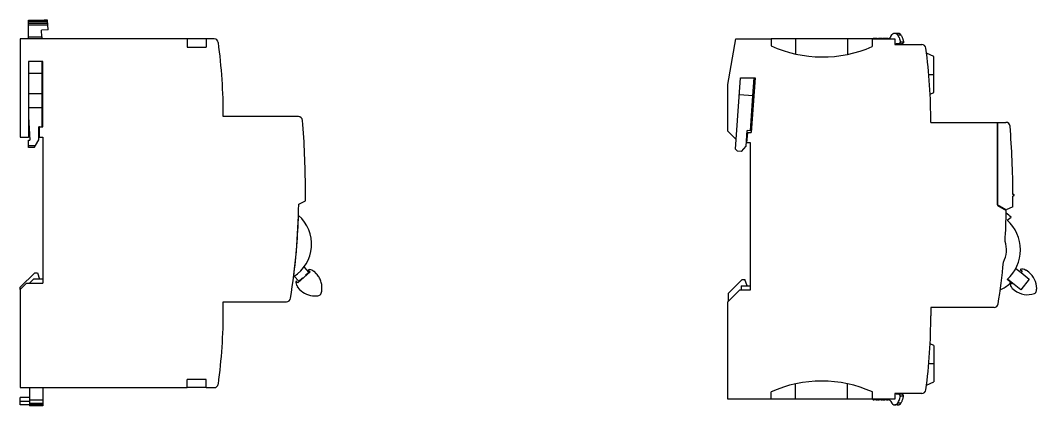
# Model space of a CAD drawing. Header units: millimetres. Extents: x 2268 to 4339, y 1619 to 2163.
# Drawn here: x 3348.1 to 3584.5, y 2013.2 to 2103 of the extents above; entities that cross this region are included whole.
import ezdxf

# ---------------------------------------------------------------- set-up
doc = ezdxf.new("R2010")
doc.units = ezdxf.units.MM

msp = doc.modelspace()

# ---------------------------------------------------------------- linework, layer by layer
for p, q in [((3350.05, 2102.82), (3350.05, 2102.97)), ((3350.05, 2102.97), (3353.68, 2102.97)), ((3350.05, 2102.74), (3350.05, 2102.82)), ((3350.05, 2102.82), (3354.46, 2102.82)), ((3350.05, 2102.74), (3354.47, 2102.74)), ((3350.05, 2102.38), (3350.05, 2102.74)), ((3350.05, 2102.38), (3354.49, 2102.38)), ((3350.05, 2102.3), (3350.05, 2102.38)), ((3350.05, 2101.89), (3350.05, 2102.3)), ((3350.05, 2102.3), (3354.5, 2102.3)), ((3350.05, 2099.12), (3350.05, 2101.89)), ((3350.05, 2101.89), (3354.53, 2101.89)), ((3354.45, 2102.97), (3353.68, 2102.97)), ((3354.46, 2102.94), (3354.45, 2102.97)), ((3354.46, 2102.91), (3354.46, 2102.94)), ((3354.46, 2102.88), (3354.46, 2102.91)), ((3354.46, 2102.86), (3354.46, 2102.88)), ((3354.46, 2102.84), (3354.46, 2102.86)), ((3354.46, 2102.82), (3354.46, 2102.84)), ((3354.47, 2102.74), (3354.46, 2102.82)), ((3354.47, 2102.67), (3354.47, 2102.74)), ((3354.48, 2102.6), (3354.47, 2102.67)), ((3354.48, 2102.54), (3354.48, 2102.6)), ((3354.49, 2102.49), (3354.48, 2102.54)), ((3354.49, 2102.45), (3354.49, 2102.49)), ((3354.49, 2102.42), (3354.49, 2102.45)), ((3354.49, 2102.4), (3354.49, 2102.42)), ((3354.49, 2102.38), (3354.49, 2102.4)), ((3354.5, 2102.3), (3354.49, 2102.38)), ((3354.5, 2102.29), (3354.5, 2102.3)), ((3354.5, 2102.28), (3354.5, 2102.29)), ((3354.5, 2102.27), (3354.5, 2102.28)), ((3354.5, 2102.26), (3354.5, 2102.27)), ((3354.5, 2102.25), (3354.5, 2102.26)), ((3354.5, 2102.24), (3354.5, 2102.25)), ((3354.51, 2102.22), (3354.5, 2102.24)), ((3354.51, 2102.21), (3354.51, 2102.22)), ((3354.51, 2102.19), (3354.51, 2102.21)), ((3354.51, 2102.18), (3354.51, 2102.19)), ((3354.51, 2102.16), (3354.51, 2102.18)), ((3354.51, 2102.14), (3354.51, 2102.16)), ((3354.51, 2102.12), (3354.51, 2102.14)), ((3354.51, 2102.1), (3354.51, 2102.12)), ((3354.52, 2102.08), (3354.51, 2102.1)), ((3354.52, 2102.06), (3354.52, 2102.08)), ((3354.52, 2102.04), (3354.52, 2102.06)), ((3354.52, 2102.02), (3354.52, 2102.04)), ((3354.52, 2101.99), (3354.52, 2102.02)), ((3354.52, 2101.97), (3354.52, 2101.99)), ((3354.53, 2101.94), (3354.52, 2101.97)), ((3354.53, 2101.92), (3354.53, 2101.94)), ((3354.53, 2101.89), (3354.53, 2101.92)), ((3354.61, 2100.76), (3354.53, 2101.89)), ((3354.61, 2100.76), (3353.02, 2100.65)), ((3353.13, 2099.12), (3353.02, 2100.65)), ((3550.63, 2099.19), (3550.87, 2099.6)), ((3550.87, 2099.6), (3550.89, 2099.64)), ((3550.89, 2099.64), (3550.92, 2099.68)), ((3550.92, 2099.68), (3550.95, 2099.72)), ((3550.95, 2099.72), (3550.98, 2099.75)), ((3550.98, 2099.75), (3551.01, 2099.78)), ((3551.01, 2099.78), (3551.05, 2099.82)), ((3551.05, 2099.82), (3551.09, 2099.84)), ((3551.09, 2099.84), (3551.13, 2099.87)), ((3551.13, 2099.87), (3551.17, 2099.89)), ((3551.17, 2099.89), (3551.21, 2099.91)), ((3551.21, 2099.91), (3551.25, 2099.93)), ((3551.25, 2099.93), (3551.3, 2099.95)), ((3551.3, 2099.95), (3551.34, 2099.96)), ((3551.34, 2099.96), (3551.39, 2099.97)), ((3551.39, 2099.97), (3551.44, 2099.98)), ((3551.44, 2099.98), (3551.48, 2099.98)), ((3551.48, 2099.98), (3551.53, 2099.98)), ((3551.53, 2099.98), (3551.58, 2099.98)), ((3551.53, 2099.98), (3551.65, 2099.98)), ((3551.58, 2099.98), (3551.62, 2099.98)), ((3551.62, 2099.98), (3551.67, 2099.97)), ((3551.65, 2099.98), (3551.76, 2099.98)), ((3551.67, 2099.97), (3551.72, 2099.96)), ((3551.72, 2099.96), (3551.76, 2099.95)), ((3551.76, 2099.98), (3551.87, 2099.98)), ((3551.76, 2099.95), (3551.81, 2099.93)), ((3551.81, 2099.93), (3551.85, 2099.91)), ((3551.85, 2099.91), (3551.89, 2099.89)), ((3551.87, 2099.98), (3551.96, 2099.98)), ((3551.89, 2099.89), (3551.93, 2099.87)), ((3551.93, 2099.87), (3551.97, 2099.84)), ((3551.96, 2099.98), (3552.04, 2099.98)), ((3551.97, 2099.84), (3552.01, 2099.82)), ((3552.01, 2099.82), (3552.05, 2099.78)), ((3552.04, 2099.98), (3552.11, 2099.98)), ((3552.05, 2099.78), (3552.08, 2099.75)), ((3552.08, 2099.75), (3552.11, 2099.72)), ((3552.11, 2099.98), (3552.16, 2099.98)), ((3552.11, 2099.72), (3552.14, 2099.68)), ((3552.14, 2099.68), (3552.17, 2099.64)), ((3552.16, 2099.98), (3552.21, 2099.98)), ((3552.17, 2099.64), (3552.19, 2099.6)), ((3552.19, 2099.6), (3552.31, 2099.38)), ((3552.19, 2099.6), (3552.35, 2099.6)), ((3552.21, 2099.98), (3552.25, 2099.98)), ((3552.25, 2099.98), (3552.28, 2099.98)), ((3552.28, 2099.98), (3552.29, 2099.98)), ((3552.29, 2099.98), (3552.3, 2099.98)), ((3552.3, 2099.98), (3552.35, 2099.98)), ((3552.31, 2099.38), (3552.43, 2099.16)), ((3552.35, 2099.98), (3552.46, 2099.97)), ((3552.35, 2099.6), (3552.5, 2099.6)), ((3552.46, 2099.97), (3552.56, 2099.94)), ((3552.5, 2099.6), (3552.62, 2099.6)), ((3552.56, 2099.94), (3552.66, 2099.9)), ((3552.62, 2099.6), (3552.72, 2099.6)), ((3552.66, 2099.9), (3552.75, 2099.84)), ((3552.72, 2099.6), (3552.81, 2099.6)), ((3552.75, 2099.84), (3552.83, 2099.77)), ((3552.81, 2099.6), (3552.88, 2099.6)), ((3552.83, 2099.77), (3552.9, 2099.69)), ((3552.88, 2099.6), (3552.92, 2099.6)), ((3552.9, 2099.69), (3552.96, 2099.6)), ((3552.92, 2099.6), (3552.95, 2099.6)), ((3552.95, 2099.6), (3552.96, 2099.6)), ((3552.96, 2099.6), (3553.03, 2099.47)), ((3553.03, 2099.47), (3553.1, 2099.34)), ((3553.1, 2099.34), (3553.16, 2099.21)), ((3386.97, 2098.64), (3348.13, 2098.64)), ((3348.13, 2098.64), (3348.13, 2075.75)), ((3350.05, 2098.64), (3350.05, 2099.12)), ((3350.05, 2099.12), (3353.13, 2099.12)), ((3353.13, 2099.12), (3353.14, 2099.04)), ((3353.14, 2099.04), (3353.14, 2098.96)), ((3353.14, 2098.96), (3353.15, 2098.89)), ((3353.15, 2098.89), (3353.15, 2098.82)), ((3353.15, 2098.82), (3353.16, 2098.76)), ((3353.16, 2098.76), (3353.16, 2098.7)), ((3353.16, 2098.7), (3353.16, 2098.64)), ((3386.97, 2098.64), (3386.97, 2096.73)), ((3391.37, 2098.64), (3386.97, 2098.64)), ((3391.37, 2098.64), (3391.37, 2096.73)), ((3393.24, 2098.64), (3391.37, 2098.64)), ((3512.7, 2088.02), (3514.57, 2098.64)), ((3514.57, 2098.64), (3522.75, 2098.64)), ((3522.75, 2098.64), (3522.75, 2097.04)), ((3528.45, 2098.64), (3522.75, 2098.64)), ((3528.45, 2098.64), (3528.45, 2095.12)), ((3540.57, 2098.64), (3528.45, 2098.64)), ((3540.57, 2098.64), (3540.57, 2095.03)), ((3546.31, 2098.64), (3540.57, 2098.64)), ((3546.31, 2098.64), (3551.53, 2098.64)), ((3546.31, 2098.64), (3546.31, 2096.87)), ((3546.38, 2098.64), (3546.39, 2098.66)), ((3546.39, 2098.66), (3546.4, 2098.68)), ((3546.4, 2098.68), (3546.41, 2098.69)), ((3546.41, 2098.69), (3546.42, 2098.71)), ((3546.42, 2098.71), (3546.44, 2098.72)), ((3546.44, 2098.72), (3546.45, 2098.74)), ((3546.45, 2098.74), (3546.47, 2098.75)), ((3546.47, 2098.75), (3546.49, 2098.76)), ((3546.49, 2098.76), (3546.5, 2098.77)), ((3546.5, 2098.77), (3546.52, 2098.77)), ((3546.52, 2098.77), (3546.54, 2098.78)), ((3546.54, 2098.78), (3546.56, 2098.78)), ((3546.56, 2098.78), (3546.58, 2098.79)), ((3546.58, 2098.79), (3546.6, 2098.79)), ((3546.6, 2098.79), (3546.62, 2098.79)), ((3546.6, 2098.79), (3546.72, 2098.79)), ((3546.62, 2098.79), (3546.64, 2098.78)), ((3546.64, 2098.78), (3546.66, 2098.78)), ((3546.66, 2098.78), (3546.68, 2098.77)), ((3546.68, 2098.77), (3546.7, 2098.77)), ((3546.7, 2098.77), (3546.72, 2098.76)), ((3546.72, 2098.79), (3546.84, 2098.79)), ((3546.72, 2098.76), (3546.74, 2098.75)), ((3546.74, 2098.75), (3546.75, 2098.73)), ((3546.75, 2098.73), (3546.77, 2098.72)), ((3546.77, 2098.72), (3546.78, 2098.7)), ((3546.78, 2098.7), (3546.8, 2098.69)), ((3546.8, 2098.69), (3546.81, 2098.67)), ((3546.81, 2098.67), (3546.82, 2098.65)), ((3546.82, 2098.65), (3546.82, 2098.65)), ((3546.82, 2098.65), (3546.82, 2098.65)), ((3546.82, 2098.65), (3546.82, 2098.65)), ((3546.82, 2098.65), (3546.82, 2098.64)), ((3546.82, 2098.65), (3546.98, 2098.65)), ((3546.82, 2098.64), (3546.82, 2098.64)), ((3546.82, 2098.64), (3546.82, 2098.64)), ((3546.84, 2098.79), (3546.94, 2098.79)), ((3546.94, 2098.79), (3547.03, 2098.79)), ((3546.98, 2098.65), (3547.12, 2098.65)), ((3547.03, 2098.79), (3547.11, 2098.79)), ((3547.11, 2098.79), (3547.18, 2098.79)), ((3547.12, 2098.65), (3547.24, 2098.65)), ((3547.18, 2098.79), (3547.24, 2098.79)), ((3547.24, 2098.79), (3547.28, 2098.79)), ((3547.24, 2098.65), (3547.35, 2098.65)), ((3547.28, 2098.79), (3547.32, 2098.79)), ((3547.32, 2098.79), (3547.35, 2098.79)), ((3547.35, 2098.79), (3547.36, 2098.79)), ((3547.35, 2098.65), (3547.43, 2098.65)), ((3547.36, 2098.79), (3547.37, 2098.79)), ((3547.37, 2098.79), (3547.4, 2098.79)), ((3547.4, 2098.79), (3547.43, 2098.78)), ((3547.43, 2098.78), (3547.45, 2098.77)), ((3547.43, 2098.65), (3547.5, 2098.65)), ((3547.45, 2098.77), (3547.46, 2098.77)), ((3547.46, 2098.77), (3547.48, 2098.76)), ((3547.48, 2098.76), (3547.49, 2098.75)), ((3547.49, 2098.75), (3547.52, 2098.73)), ((3547.5, 2098.65), (3547.55, 2098.65)), ((3547.52, 2098.73), (3547.54, 2098.71)), ((3547.54, 2098.71), (3547.57, 2098.68)), ((3547.55, 2098.65), (3547.57, 2098.65)), ((3547.57, 2098.68), (3547.58, 2098.67)), ((3547.57, 2098.65), (3547.58, 2098.65)), ((3547.58, 2098.67), (3547.58, 2098.65)), ((3547.58, 2098.64), (3547.58, 2098.64)), ((3547.58, 2098.64), (3547.58, 2098.65)), ((3547.58, 2098.65), (3547.58, 2098.65)), ((3547.58, 2098.65), (3547.58, 2098.65)), ((3547.58, 2098.65), (3547.59, 2098.65)), ((3547.58, 2098.65), (3547.58, 2098.65)), ((3547.58, 2098.65), (3547.58, 2098.65)), ((3547.58, 2098.65), (3547.58, 2098.65)), ((3547.58, 2098.65), (3547.58, 2098.65)), ((3547.58, 2098.65), (3547.58, 2098.65)), ((3547.58, 2098.65), (3547.58, 2098.65)), ((3547.58, 2098.64), (3547.58, 2098.64)), ((3547.59, 2098.67), (3547.6, 2098.68)), ((3547.59, 2098.65), (3547.59, 2098.67)), ((3547.6, 2098.68), (3547.61, 2098.69)), ((3547.61, 2098.69), (3547.62, 2098.71)), ((3547.62, 2098.71), (3547.63, 2098.72)), ((3547.63, 2098.72), (3547.64, 2098.73)), ((3547.64, 2098.73), (3547.65, 2098.74)), ((3547.65, 2098.74), (3547.67, 2098.75)), ((3547.67, 2098.75), (3547.68, 2098.76)), ((3547.68, 2098.76), (3547.69, 2098.76)), ((3547.69, 2098.76), (3547.71, 2098.77)), ((3547.71, 2098.77), (3547.72, 2098.77)), ((3547.72, 2098.77), (3547.74, 2098.78)), ((3547.74, 2098.78), (3547.75, 2098.78)), ((3547.75, 2098.78), (3547.77, 2098.79)), ((3547.77, 2098.79), (3547.78, 2098.79)), ((3547.78, 2098.79), (3547.8, 2098.79)), ((3547.8, 2098.79), (3547.82, 2098.79)), ((3547.8, 2098.79), (3547.92, 2098.79)), ((3547.82, 2098.79), (3547.83, 2098.79)), ((3547.83, 2098.79), (3547.85, 2098.78)), ((3547.85, 2098.78), (3547.86, 2098.78)), ((3547.86, 2098.78), (3547.88, 2098.77)), ((3547.88, 2098.77), (3547.89, 2098.77)), ((3547.89, 2098.77), (3547.91, 2098.76)), ((3547.91, 2098.76), (3547.92, 2098.76)), ((3547.92, 2098.79), (3548.03, 2098.79)), ((3547.92, 2098.76), (3547.93, 2098.75)), ((3547.93, 2098.75), (3547.95, 2098.74)), ((3547.95, 2098.74), (3547.96, 2098.73)), ((3547.96, 2098.73), (3547.97, 2098.72)), ((3547.97, 2098.72), (3547.98, 2098.71)), ((3547.98, 2098.71), (3547.99, 2098.69)), ((3547.99, 2098.69), (3548, 2098.68)), ((3548, 2098.68), (3548.01, 2098.67)), ((3548.01, 2098.67), (3548.01, 2098.65)), ((3548.01, 2098.65), (3548.02, 2098.65)), ((3548.01, 2098.65), (3548.18, 2098.65)), ((3548.02, 2098.65), (3548.02, 2098.65)), ((3548.02, 2098.65), (3548.02, 2098.65)), ((3548.02, 2098.65), (3548.02, 2098.64)), ((3548.02, 2098.64), (3548.02, 2098.64)), ((3548.02, 2098.64), (3548.02, 2098.64)), ((3548.03, 2098.79), (3548.13, 2098.79)), ((3548.13, 2098.79), (3548.23, 2098.79)), ((3548.18, 2098.65), (3548.33, 2098.65)), ((3548.23, 2098.79), (3548.31, 2098.79)), ((3548.31, 2098.79), (3548.37, 2098.79)), ((3548.33, 2098.65), (3548.46, 2098.65)), ((3548.37, 2098.79), (3548.43, 2098.79)), ((3548.43, 2098.79), (3548.48, 2098.79)), ((3548.46, 2098.65), (3548.56, 2098.65)), ((3548.48, 2098.79), (3548.52, 2098.79)), ((3548.52, 2098.79), (3548.54, 2098.79)), ((3548.54, 2098.79), (3548.56, 2098.79)), ((3548.56, 2098.79), (3548.57, 2098.79)), ((3548.56, 2098.65), (3548.65, 2098.65)), ((3548.57, 2098.79), (3548.6, 2098.78)), ((3548.6, 2098.78), (3548.64, 2098.78)), ((3548.64, 2098.78), (3548.67, 2098.76)), ((3548.65, 2098.65), (3548.71, 2098.65)), ((3548.67, 2098.76), (3548.71, 2098.74)), ((3548.71, 2098.74), (3548.73, 2098.72)), ((3548.71, 2098.65), (3548.76, 2098.65)), ((3548.73, 2098.72), (3548.76, 2098.69)), ((3548.76, 2098.69), (3548.78, 2098.66)), ((3548.76, 2098.65), (3548.78, 2098.65)), ((3548.77, 2098.64), (3548.77, 2098.65)), ((3548.77, 2098.65), (3548.78, 2098.65)), ((3548.77, 2098.64), (3548.77, 2098.64)), ((3548.78, 2098.66), (3548.79, 2098.68)), ((3548.78, 2098.65), (3548.78, 2098.66)), ((3548.78, 2098.66), (3548.78, 2098.66)), ((3548.78, 2098.66), (3548.78, 2098.66)), ((3548.79, 2098.68), (3548.8, 2098.7)), ((3548.8, 2098.7), (3548.81, 2098.71)), ((3548.81, 2098.71), (3548.82, 2098.73)), ((3548.82, 2098.73), (3548.83, 2098.74)), ((3548.83, 2098.74), (3548.85, 2098.76)), ((3548.85, 2098.76), (3548.86, 2098.77)), ((3548.86, 2098.77), (3548.88, 2098.78)), ((3548.88, 2098.78), (3548.9, 2098.79)), ((3548.9, 2098.79), (3548.91, 2098.8)), ((3548.91, 2098.8), (3548.93, 2098.81)), ((3548.93, 2098.81), (3548.95, 2098.82)), ((3548.95, 2098.82), (3548.97, 2098.82)), ((3548.97, 2098.82), (3548.99, 2098.83)), ((3548.99, 2098.83), (3549.01, 2098.83)), ((3549.01, 2098.83), (3549.03, 2098.83)), ((3549.03, 2098.83), (3549.04, 2098.84)), ((3549.04, 2098.84), (3549.06, 2098.83)), ((3549.04, 2098.84), (3549.17, 2098.84)), ((3549.06, 2098.83), (3549.08, 2098.83)), ((3549.08, 2098.83), (3549.1, 2098.83)), ((3549.1, 2098.83), (3549.12, 2098.82)), ((3549.12, 2098.82), (3549.14, 2098.82)), ((3549.14, 2098.82), (3549.16, 2098.81)), ((3549.16, 2098.81), (3549.18, 2098.8)), ((3549.17, 2098.84), (3549.28, 2098.84)), ((3549.18, 2098.8), (3549.19, 2098.79)), ((3549.19, 2098.79), (3549.21, 2098.78)), ((3549.21, 2098.78), (3549.23, 2098.77)), ((3549.23, 2098.77), (3549.24, 2098.76)), ((3549.24, 2098.76), (3549.25, 2098.74)), ((3549.25, 2098.74), (3549.27, 2098.73)), ((3549.27, 2098.73), (3549.28, 2098.71)), ((3549.28, 2098.84), (3549.38, 2098.84)), ((3549.28, 2098.71), (3549.29, 2098.7)), ((3549.29, 2098.7), (3549.3, 2098.68)), ((3549.3, 2098.68), (3549.31, 2098.66)), ((3549.31, 2098.66), (3549.31, 2098.66)), ((3549.31, 2098.66), (3549.31, 2098.66)), ((3549.31, 2098.66), (3549.31, 2098.65)), ((3549.31, 2098.66), (3549.47, 2098.66)), ((3549.31, 2098.65), (3549.32, 2098.65)), ((3549.32, 2098.65), (3549.32, 2098.64)), ((3549.32, 2098.64), (3549.32, 2098.64)), ((3549.38, 2098.84), (3549.47, 2098.84)), ((3549.47, 2098.84), (3549.55, 2098.84)), ((3549.47, 2098.66), (3549.62, 2098.66)), ((3549.55, 2098.84), (3549.62, 2098.84)), ((3549.62, 2098.84), (3549.68, 2098.84)), ((3549.62, 2098.66), (3549.75, 2098.66)), ((3549.68, 2098.84), (3549.73, 2098.84)), ((3549.73, 2098.84), (3549.76, 2098.84)), ((3549.75, 2098.66), (3549.85, 2098.66)), ((3549.76, 2098.84), (3549.79, 2098.84)), ((3549.79, 2098.84), (3549.81, 2098.84)), ((3549.81, 2098.84), (3549.83, 2098.83)), ((3549.81, 2098.84), (3549.81, 2098.84)), ((3549.83, 2098.83), (3549.85, 2098.83)), ((3549.85, 2098.83), (3549.87, 2098.83)), ((3549.85, 2098.66), (3549.94, 2098.66)), ((3549.87, 2098.83), (3549.9, 2098.82)), ((3549.9, 2098.82), (3549.92, 2098.82)), ((3549.92, 2098.82), (3549.93, 2098.81)), ((3549.93, 2098.81), (3549.95, 2098.8)), ((3549.94, 2098.66), (3550, 2098.66)), ((3549.95, 2098.8), (3549.97, 2098.79)), ((3549.97, 2098.79), (3549.99, 2098.77)), ((3549.99, 2098.77), (3550.01, 2098.76)), ((3549.99, 2098.64), (3550.06, 2098.67)), ((3550, 2098.66), (3550.05, 2098.66)), ((3550.01, 2098.76), (3550.02, 2098.74)), ((3550.02, 2098.74), (3550.03, 2098.73)), ((3550.03, 2098.73), (3550.05, 2098.71)), ((3550.05, 2098.71), (3550.06, 2098.69)), ((3550.06, 2098.67), (3550.13, 2098.71)), ((3550.06, 2098.69), (3550.07, 2098.67)), ((3550.13, 2098.71), (3550.2, 2098.75)), ((3550.2, 2098.75), (3550.27, 2098.79)), ((3550.27, 2098.79), (3550.33, 2098.84)), ((3550.33, 2098.84), (3550.39, 2098.89)), ((3550.39, 2098.89), (3550.44, 2098.94)), ((3550.44, 2098.94), (3550.5, 2099)), ((3550.5, 2099), (3550.55, 2099.06)), ((3550.55, 2099.06), (3550.59, 2099.13)), ((3550.59, 2099.13), (3550.63, 2099.19)), ((3551.53, 2098.64), (3551.53, 2097.3)), ((3551.87, 2097.49), (3551.53, 2097.36)), ((3551.53, 2097.3), (3557.8, 2097.3)), ((3552.35, 2097.49), (3551.87, 2097.49)), ((3552.2, 2097.32), (3552.16, 2097.3)), ((3552.24, 2097.34), (3552.2, 2097.32)), ((3552.28, 2097.35), (3552.24, 2097.34)), ((3552.32, 2097.37), (3552.28, 2097.35)), ((3552.36, 2097.38), (3552.32, 2097.37)), ((3552.37, 2097.5), (3552.35, 2097.49)), ((3552.35, 2097.49), (3552.51, 2097.49)), ((3552.4, 2097.4), (3552.36, 2097.38)), ((3552.39, 2097.5), (3552.37, 2097.5)), ((3552.41, 2097.5), (3552.39, 2097.5)), ((3552.44, 2097.41), (3552.4, 2097.4)), ((3552.43, 2097.5), (3552.41, 2097.5)), ((3552.43, 2099.16), (3552.53, 2098.93)), ((3552.46, 2097.51), (3552.43, 2097.5)), ((3552.48, 2097.43), (3552.44, 2097.41)), ((3552.48, 2097.51), (3552.46, 2097.51)), ((3552.5, 2097.52), (3552.48, 2097.51)), ((3552.52, 2097.45), (3552.48, 2097.43)), ((3552.52, 2097.53), (3552.5, 2097.52)), ((3552.51, 2097.49), (3552.65, 2097.49)), ((3552.54, 2097.53), (3552.52, 2097.53)), ((3552.56, 2097.46), (3552.52, 2097.45)), ((3552.53, 2098.93), (3552.62, 2098.69)), ((3552.56, 2097.54), (3552.54, 2097.53)), ((3552.58, 2097.55), (3552.56, 2097.54)), ((3552.6, 2097.48), (3552.56, 2097.46)), ((3552.59, 2097.56), (3552.58, 2097.55)), ((3552.61, 2097.57), (3552.59, 2097.56)), ((3552.64, 2097.49), (3552.6, 2097.48)), ((3552.63, 2097.59), (3552.61, 2097.57)), ((3552.62, 2098.69), (3552.7, 2098.46)), ((3552.65, 2097.6), (3552.63, 2097.59)), ((3552.66, 2097.61), (3552.65, 2097.6)), ((3552.65, 2097.49), (3552.77, 2097.49)), ((3552.68, 2097.63), (3552.66, 2097.61)), ((3552.69, 2097.64), (3552.68, 2097.63)), ((3552.71, 2097.66), (3552.69, 2097.64)), ((3552.7, 2098.46), (3552.77, 2098.22)), ((3552.72, 2097.68), (3552.71, 2097.66)), ((3552.74, 2097.69), (3552.72, 2097.68)), ((3552.75, 2097.71), (3552.74, 2097.69)), ((3552.76, 2097.73), (3552.75, 2097.71)), ((3552.77, 2097.75), (3552.76, 2097.73)), ((3552.77, 2098.22), (3552.83, 2097.97)), ((3552.78, 2097.77), (3552.77, 2097.75)), ((3552.77, 2097.49), (3552.88, 2097.49)), ((3552.79, 2097.79), (3552.78, 2097.77)), ((3552.8, 2097.81), (3552.79, 2097.79)), ((3552.81, 2097.85), (3552.8, 2097.83)), ((3552.8, 2097.83), (3552.8, 2097.81)), ((3552.82, 2097.87), (3552.81, 2097.85)), ((3552.83, 2097.93), (3552.82, 2097.91)), ((3552.82, 2097.91), (3552.82, 2097.89)), ((3552.82, 2097.89), (3552.82, 2097.87)), ((3552.83, 2097.97), (3552.83, 2097.95)), ((3552.83, 2097.97), (3552.99, 2097.97)), ((3552.83, 2097.95), (3552.83, 2097.93)), ((3552.88, 2097.49), (3552.96, 2097.49)), ((3552.96, 2097.49), (3553.03, 2097.49)), ((3552.99, 2097.97), (3553.13, 2097.97)), ((3553.03, 2097.49), (3553.08, 2097.49)), ((3553.08, 2097.49), (3553.11, 2097.49)), ((3553.11, 2097.49), (3553.12, 2097.49)), ((3553.15, 2097.5), (3553.12, 2097.49)), ((3553.13, 2097.97), (3553.25, 2097.97)), ((3553.18, 2097.5), (3553.15, 2097.5)), ((3553.16, 2099.21), (3553.23, 2099.08)), ((3553.22, 2097.51), (3553.18, 2097.5)), ((3553.25, 2097.51), (3553.22, 2097.51)), ((3553.23, 2099.08), (3553.28, 2098.95)), ((3553.25, 2097.97), (3553.36, 2097.97)), ((3553.28, 2097.52), (3553.25, 2097.51)), ((3553.28, 2098.95), (3553.34, 2098.81)), ((3553.31, 2097.54), (3553.28, 2097.52)), ((3553.34, 2097.55), (3553.31, 2097.54)), ((3553.34, 2098.81), (3553.39, 2098.67)), ((3553.37, 2097.57), (3553.34, 2097.55)), ((3553.36, 2097.97), (3553.44, 2097.97)), ((3553.4, 2097.59), (3553.37, 2097.57)), ((3553.39, 2098.67), (3553.44, 2098.54)), ((3553.43, 2097.61), (3553.4, 2097.59)), ((3553.45, 2097.64), (3553.43, 2097.61)), ((3553.44, 2098.54), (3553.48, 2098.4)), ((3553.44, 2097.97), (3553.51, 2097.97)), ((3553.48, 2097.66), (3553.45, 2097.64)), ((3553.48, 2098.4), (3553.52, 2098.26)), ((3553.5, 2097.69), (3553.48, 2097.66)), ((3553.52, 2097.71), (3553.5, 2097.69)), ((3553.51, 2097.97), (3553.56, 2097.97)), ((3553.52, 2098.26), (3553.56, 2098.12)), ((3553.54, 2097.74), (3553.52, 2097.71)), ((3553.55, 2097.77), (3553.54, 2097.74)), ((3553.56, 2097.81), (3553.55, 2097.77)), ((3553.56, 2098.12), (3553.59, 2097.97)), ((3553.56, 2097.97), (3553.58, 2097.97)), ((3553.57, 2097.84), (3553.56, 2097.81)), ((3553.58, 2097.87), (3553.57, 2097.84)), ((3553.58, 2097.97), (3553.59, 2097.97)), ((3553.59, 2097.91), (3553.58, 2097.87)), ((3553.59, 2097.97), (3553.59, 2097.94)), ((3553.59, 2097.94), (3553.59, 2097.91)), ((3386.97, 2096.73), (3391.37, 2096.73)), ((3560.59, 2094.57), (3558.9, 2095.35)), ((3560.59, 2090.36), (3560.59, 2094.57)), ((3350.05, 2093.38), (3350.05, 2075.75)), ((3353.4, 2093.38), (3350.05, 2093.38)), ((3353.2, 2090.69), (3353.2, 2093.38)), ((3353.4, 2078.15), (3353.4, 2093.38)), ((3350.05, 2090.69), (3353.2, 2090.69)), ((3353.2, 2085.91), (3353.2, 2090.69)), ((3559.43, 2090.36), (3560.59, 2090.36)), ((3560.59, 2086.14), (3560.59, 2090.36)), ((3512.7, 2077.19), (3512.7, 2088.02)), ((3514.66, 2075.22), (3515.67, 2089.55)), ((3515.67, 2089.55), (3519.03, 2089.55)), ((3519.03, 2089.55), (3518.14, 2076.81)), ((3518.54, 2085.37), (3518.83, 2089.55)), ((3350.05, 2085.91), (3353.2, 2085.91)), ((3353.2, 2082.68), (3353.2, 2085.91)), ((3518.54, 2085.37), (3515.39, 2085.59)), ((3517.98, 2077.26), (3518.54, 2085.37)), ((3559.75, 2085.75), (3560.59, 2086.14)), ((3353.2, 2083.13), (3353.4, 2083.13)), ((3518.68, 2084.54), (3518.48, 2084.54)), ((3350.05, 2082.68), (3353.2, 2082.68)), ((3350.05, 2080.51), (3350.34, 2075.05)), ((3353.2, 2078.15), (3353.2, 2082.68)), ((3412.82, 2080.54), (3395.35, 2080.54)), ((3518.24, 2081.01), (3518.43, 2081.01)), ((3518.28, 2081.58), (3518.47, 2081.58)), ((3518.31, 2082.06), (3518.5, 2082.06)), ((3352.63, 2078.15), (3352.44, 2078.15)), ((3352.44, 2075.16), (3352.44, 2078.15)), ((3352.63, 2078.15), (3353.4, 2078.15)), ((3352.63, 2075.75), (3352.63, 2078.15)), ((3559.91, 2079.2), (3575.43, 2079.2)), ((3575.43, 2079.2), (3575.43, 2059.84)), ((3575.43, 2079.2), (3577.39, 2079.2)), ((3575.43, 2059.98), (3575.43, 2079.2)), ((3348.13, 2075.75), (3350.05, 2075.75)), ((3350.3, 2075.75), (3350.05, 2075.75)), ((3352.63, 2075.75), (3352.44, 2075.75)), ((3352.63, 2075.75), (3353.4, 2075.75)), ((3353.4, 2075.75), (3353.4, 2041.76)), ((3514.66, 2075.22), (3512.7, 2077.19)), ((3516.96, 2073.68), (3517.21, 2077.31)), ((3517.15, 2074.41), (3517.32, 2076.81)), ((3517.98, 2077.26), (3517.21, 2077.31)), ((3517.32, 2076.81), (3518.14, 2076.81)), ((3350.05, 2073.79), (3350.05, 2075.07)), ((3350.05, 2075.07), (3350.34, 2075.05)), ((3350.05, 2073.36), (3350.05, 2073.79)), ((3350.05, 2073.79), (3351.65, 2073.79)), ((3351.4, 2073.36), (3350.05, 2073.36)), ((3351.4, 2073.36), (3351.4, 2073.37)), ((3351.4, 2073.37), (3351.41, 2073.37)), ((3351.4, 2073.36), (3351.4, 2073.36)), ((3351.4, 2073.36), (3351.4, 2073.36)), ((3351.4, 2073.36), (3351.4, 2073.36)), ((3351.41, 2073.38), (3351.42, 2073.39)), ((3351.41, 2073.37), (3351.41, 2073.38)), ((3351.42, 2073.4), (3351.43, 2073.41)), ((3351.42, 2073.39), (3351.42, 2073.4)), ((3351.43, 2073.41), (3351.44, 2073.42)), ((3351.44, 2073.42), (3351.45, 2073.44)), ((3351.45, 2073.45), (3351.46, 2073.47)), ((3351.45, 2073.44), (3351.45, 2073.45)), ((3351.46, 2073.47), (3351.47, 2073.49)), ((3351.47, 2073.49), (3351.49, 2073.51)), ((3351.49, 2073.51), (3351.5, 2073.53)), ((3351.5, 2073.53), (3351.51, 2073.55)), ((3351.51, 2073.55), (3351.52, 2073.57)), ((3351.52, 2073.57), (3351.54, 2073.6)), ((3351.54, 2073.6), (3351.55, 2073.62)), ((3351.55, 2073.62), (3351.57, 2073.65)), ((3351.57, 2073.65), (3351.58, 2073.68)), ((3351.58, 2073.68), (3351.6, 2073.71)), ((3351.6, 2073.71), (3351.62, 2073.73)), ((3351.62, 2073.73), (3351.63, 2073.76)), ((3351.63, 2073.76), (3351.65, 2073.79)), ((3351.65, 2073.79), (3352.44, 2075.16)), ((3514.51, 2072.99), (3514.66, 2075.22)), ((3515.91, 2072.41), (3516.96, 2073.68)), ((3517.01, 2074.41), (3517.15, 2074.41)), ((3517.97, 2074.41), (3517.15, 2074.41)), ((3517.97, 2040.22), (3517.97, 2074.41)), ((3514.51, 2072.99), (3514.95, 2072.48)), ((3515.91, 2072.41), (3514.95, 2072.48)), ((3414.44, 2060.91), (3414.45, 2063.78)), ((3579.02, 2062.44), (3579.11, 2062.44)), ((3579.11, 2062.06), (3579.02, 2062.06)), ((3412.9, 2060.14), (3414.44, 2060.91)), ((3577.46, 2058.8), (3575.43, 2059.98)), ((3575.43, 2059.84), (3577.47, 2058.66)), ((3579.01, 2059.57), (3577.46, 2058.8)), ((3577.66, 2056.4), (3578.6, 2057.13)), ((3415.22, 2044.35), (3414.12, 2045.54)), ((3579.67, 2045.18), (3580.9, 2044.22)), ((3580.69, 2044.93), (3581.16, 2044.56)), ((3348.13, 2040.8), (3351.48, 2044.15)), ((3351.21, 2042.71), (3350.25, 2041.76)), ((3353.4, 2042.71), (3351.21, 2042.71)), ((3351.48, 2044.15), (3352.13, 2044.15)), ((3352.13, 2044.15), (3352.63, 2042.71)), ((3411.8, 2043.39), (3412.91, 2042.2)), ((3415.53, 2044.44), (3412.72, 2041.83)), ((3412.91, 2042.2), (3413.78, 2043)), ((3413.78, 2043), (3413.88, 2042.9)), ((3414.49, 2043.66), (3415.22, 2044.35)), ((3414.58, 2043.56), (3414.49, 2043.66)), ((3415.12, 2044.88), (3415.53, 2044.44)), ((3416.47, 2044.56), (3416.4, 2044.49)), ((3417.02, 2043.96), (3416.47, 2044.56)), ((3417.19, 2043.76), (3417.02, 2043.96)), ((3417.35, 2043.56), (3417.19, 2043.76)), ((3417.5, 2043.35), (3417.35, 2043.56)), ((3417.64, 2043.13), (3417.5, 2043.35)), ((3417.76, 2042.9), (3417.64, 2043.13)), ((3417.88, 2042.67), (3417.76, 2042.9)), ((3417.98, 2042.43), (3417.88, 2042.67)), ((3512.85, 2039.41), (3516.05, 2042.61)), ((3516.05, 2042.61), (3516.69, 2042.61)), ((3517.2, 2041.18), (3516.69, 2042.61)), ((3578.6, 2041.9), (3577.66, 2042.64)), ((3578.95, 2041.73), (3577.72, 2042.7)), ((3582.79, 2042.73), (3580.84, 2040.24)), ((3581.16, 2044.56), (3580.9, 2044.22)), ((3580.9, 2044.22), (3582.79, 2042.73)), ((3582.07, 2044.82), (3582.01, 2044.75)), ((3582.71, 2044.32), (3582.07, 2044.82)), ((3348.13, 2040.32), (3349.57, 2041.76)), ((3348.13, 2040.32), (3348.13, 2040.8)), ((3348.13, 2040.32), (3348.13, 2017.43)), ((3349.57, 2041.76), (3353.4, 2041.76)), ((3412.72, 2041.83), (3412.31, 2042.27)), ((3412.6, 2040.97), (3412.53, 2040.91)), ((3412.53, 2040.91), (3413.09, 2040.31)), ((3418.06, 2042.19), (3417.98, 2042.43)), ((3418.14, 2041.94), (3418.06, 2042.19)), ((3418.2, 2041.69), (3418.14, 2041.94)), ((3418.24, 2041.43), (3418.2, 2041.69)), ((3418.28, 2041.18), (3418.24, 2041.43)), ((3418.27, 2040.16), (3418.29, 2040.41)), ((3418.29, 2040.92), (3418.28, 2041.18)), ((3418.3, 2040.66), (3418.29, 2040.92)), ((3418.29, 2040.41), (3418.3, 2040.66)), ((3512.7, 2037.45), (3515.48, 2040.22)), ((3515.48, 2040.22), (3517.97, 2040.22)), ((3515.81, 2041.18), (3517.97, 2041.18)), ((3515.81, 2041.18), (3515.81, 2040.22)), ((3578.8, 2041.54), (3578.32, 2041.92)), ((3578.81, 2040.68), (3578.75, 2040.6)), ((3578.75, 2040.6), (3579.4, 2040.1)), ((3578.95, 2041.73), (3578.8, 2041.54)), ((3580.84, 2040.24), (3578.95, 2041.73)), ((3418.12, 2039.42), (3418.18, 2039.66)), ((3418.18, 2039.66), (3418.23, 2039.91)), ((3418.23, 2039.91), (3418.27, 2040.16)), ((3512.85, 2037.59), (3512.85, 2039.41)), ((3395.35, 2035.53), (3395.35, 2037.45)), ((3395.35, 2037.45), (3410.05, 2037.45)), ((3512.7, 2014.75), (3512.7, 2037.45)), ((3559.92, 2036.11), (3559.92, 2034.19)), ((3574.62, 2036.11), (3559.92, 2036.11)), ((3560.59, 2027.24), (3559.75, 2027.63)), ((3560.59, 2027.24), (3560.59, 2023.03)), ((3559.44, 2023.03), (3560.59, 2023.03)), ((3560.59, 2023.03), (3560.59, 2018.82)), ((3386.97, 2017.43), (3386.97, 2019.35)), ((3391.37, 2019.35), (3386.97, 2019.35)), ((3391.37, 2017.43), (3391.37, 2019.35)), ((3348.13, 2017.43), (3386.97, 2017.43)), ((3350.24, 2017.43), (3350.24, 2014.54)), ((3353.4, 2017.43), (3353.4, 2014.54)), ((3391.37, 2017.43), (3386.97, 2017.43)), ((3391.37, 2017.43), (3393.24, 2017.43)), ((3528.46, 2014.75), (3528.46, 2018.31)), ((3540.57, 2014.75), (3540.57, 2018.32)), ((3558.91, 2018.04), (3560.59, 2018.82)), ((3350.24, 2015.17), (3348.13, 2015.17)), ((3348.13, 2014.22), (3348.13, 2015.17)), ((3348.13, 2013.46), (3348.13, 2014.22)), ((3350.24, 2014.22), (3348.13, 2014.22)), ((3350.24, 2014.54), (3350.24, 2013.77)), ((3353.4, 2014.54), (3350.24, 2014.54)), ((3353.4, 2014.54), (3353.4, 2013.77)), ((3522.76, 2014.75), (3512.7, 2014.75)), ((3522.76, 2014.75), (3522.76, 2016.43)), ((3528.46, 2014.75), (3522.76, 2014.75)), ((3540.57, 2014.75), (3528.46, 2014.75)), ((3546.32, 2014.75), (3540.57, 2014.75)), ((3546.32, 2014.75), (3546.32, 2016.44)), ((3551.54, 2014.75), (3546.32, 2014.75)), ((3546.38, 2014.75), (3546.39, 2014.73)), ((3546.39, 2014.73), (3546.4, 2014.71)), ((3546.4, 2014.71), (3546.42, 2014.7)), ((3546.42, 2014.7), (3546.43, 2014.68)), ((3546.43, 2014.68), (3546.44, 2014.67)), ((3546.44, 2014.67), (3546.46, 2014.65)), ((3546.46, 2014.65), (3546.47, 2014.64)), ((3546.47, 2014.64), (3546.49, 2014.63)), ((3546.49, 2014.63), (3546.51, 2014.62)), ((3546.51, 2014.62), (3546.53, 2014.62)), ((3546.53, 2014.62), (3546.54, 2014.61)), ((3546.54, 2014.61), (3546.56, 2014.61)), ((3546.56, 2014.61), (3546.58, 2014.61)), ((3546.58, 2014.61), (3546.6, 2014.6)), ((3546.6, 2014.6), (3546.62, 2014.61)), ((3546.72, 2014.6), (3546.6, 2014.6)), ((3546.62, 2014.61), (3546.64, 2014.61)), ((3546.64, 2014.61), (3546.66, 2014.61)), ((3546.66, 2014.61), (3546.68, 2014.62)), ((3546.68, 2014.62), (3546.7, 2014.63)), ((3546.7, 2014.63), (3546.72, 2014.64)), ((3546.72, 2014.64), (3546.74, 2014.65)), ((3546.84, 2014.6), (3546.72, 2014.6)), ((3546.74, 2014.65), (3546.75, 2014.66)), ((3546.75, 2014.66), (3546.77, 2014.67)), ((3546.77, 2014.67), (3546.78, 2014.69)), ((3546.78, 2014.69), (3546.8, 2014.7)), ((3546.8, 2014.7), (3546.81, 2014.72)), ((3546.81, 2014.72), (3546.82, 2014.74)), ((3546.82, 2014.74), (3546.82, 2014.75)), ((3546.82, 2014.74), (3546.82, 2014.74)), ((3546.82, 2014.74), (3546.82, 2014.74)), ((3546.82, 2014.74), (3546.82, 2014.74)), ((3546.82, 2014.74), (3546.82, 2014.74)), ((3546.82, 2014.74), (3546.82, 2014.74)), ((3546.98, 2014.74), (3546.82, 2014.74)), ((3546.94, 2014.6), (3546.84, 2014.6)), ((3547.03, 2014.6), (3546.94, 2014.6)), ((3547.12, 2014.74), (3546.98, 2014.74)), ((3547.11, 2014.6), (3547.03, 2014.6)), ((3547.18, 2014.6), (3547.11, 2014.6)), ((3547.24, 2014.74), (3547.12, 2014.74)), ((3547.24, 2014.6), (3547.18, 2014.6)), ((3547.18, 2014.6), (3547.24, 2014.6)), ((3547.35, 2014.74), (3547.24, 2014.74)), ((3547.28, 2014.6), (3547.24, 2014.6)), ((3547.24, 2014.6), (3547.28, 2014.6)), ((3547.32, 2014.6), (3547.28, 2014.6)), ((3547.28, 2014.6), (3547.32, 2014.6)), ((3547.35, 2014.6), (3547.32, 2014.6)), ((3547.32, 2014.6), (3547.35, 2014.6)), ((3547.43, 2014.74), (3547.35, 2014.74)), ((3547.36, 2014.6), (3547.35, 2014.6)), ((3547.35, 2014.6), (3547.36, 2014.6)), ((3547.37, 2014.6), (3547.36, 2014.6)), ((3547.36, 2014.6), (3547.37, 2014.6)), ((3547.37, 2014.6), (3547.4, 2014.61)), ((3547.4, 2014.61), (3547.43, 2014.61)), ((3547.5, 2014.74), (3547.43, 2014.74)), ((3547.43, 2014.61), (3547.45, 2014.62)), ((3547.45, 2014.62), (3547.46, 2014.62)), ((3547.46, 2014.62), (3547.48, 2014.63)), ((3547.48, 2014.63), (3547.49, 2014.64)), ((3547.49, 2014.64), (3547.52, 2014.66)), ((3547.55, 2014.74), (3547.5, 2014.74)), ((3547.52, 2014.66), (3547.55, 2014.68)), ((3547.57, 2014.74), (3547.55, 2014.74)), ((3547.55, 2014.68), (3547.57, 2014.71)), ((3547.58, 2014.74), (3547.57, 2014.74)), ((3547.57, 2014.71), (3547.58, 2014.72)), ((3547.58, 2014.75), (3547.58, 2014.74)), ((3547.58, 2014.74), (3547.58, 2014.74)), ((3547.58, 2014.74), (3547.58, 2014.74)), ((3547.58, 2014.74), (3547.58, 2014.74)), ((3547.58, 2014.74), (3547.58, 2014.74)), ((3547.58, 2014.74), (3547.59, 2014.74)), ((3547.58, 2014.74), (3547.58, 2014.74)), ((3547.58, 2014.74), (3547.58, 2014.74)), ((3547.58, 2014.74), (3547.58, 2014.74)), ((3547.58, 2014.74), (3547.58, 2014.74)), ((3547.58, 2014.74), (3547.58, 2014.74)), ((3547.58, 2014.74), (3547.58, 2014.74)), ((3547.58, 2014.72), (3547.58, 2014.74)), ((3547.59, 2014.74), (3547.59, 2014.72)), ((3547.59, 2014.72), (3547.6, 2014.71)), ((3547.6, 2014.71), (3547.61, 2014.7)), ((3547.61, 2014.7), (3547.62, 2014.69)), ((3547.62, 2014.69), (3547.63, 2014.67)), ((3547.63, 2014.67), (3547.64, 2014.66)), ((3547.64, 2014.66), (3547.65, 2014.65)), ((3547.65, 2014.65), (3547.67, 2014.65)), ((3547.67, 2014.65), (3547.68, 2014.64)), ((3547.68, 2014.64), (3547.69, 2014.63)), ((3547.69, 2014.63), (3547.71, 2014.62)), ((3547.71, 2014.62), (3547.72, 2014.62)), ((3547.72, 2014.62), (3547.74, 2014.61)), ((3547.74, 2014.61), (3547.75, 2014.61)), ((3547.75, 2014.61), (3547.77, 2014.61)), ((3547.77, 2014.61), (3547.78, 2014.61)), ((3547.78, 2014.61), (3547.8, 2014.6)), ((3547.8, 2014.6), (3547.82, 2014.61)), ((3547.92, 2014.6), (3547.8, 2014.6)), ((3547.82, 2014.61), (3547.83, 2014.61)), ((3547.83, 2014.61), (3547.85, 2014.61)), ((3547.85, 2014.61), (3547.86, 2014.61)), ((3547.86, 2014.61), (3547.88, 2014.62)), ((3547.88, 2014.62), (3547.89, 2014.62)), ((3547.89, 2014.62), (3547.91, 2014.63)), ((3547.91, 2014.63), (3547.92, 2014.64)), ((3547.92, 2014.64), (3547.93, 2014.65)), ((3548.03, 2014.6), (3547.92, 2014.6)), ((3547.93, 2014.65), (3547.95, 2014.65)), ((3547.95, 2014.65), (3547.96, 2014.66)), ((3547.96, 2014.66), (3547.97, 2014.67)), ((3547.97, 2014.67), (3547.98, 2014.69)), ((3547.98, 2014.69), (3547.99, 2014.7)), ((3547.99, 2014.7), (3548, 2014.71)), ((3548, 2014.71), (3548.01, 2014.72)), ((3548.01, 2014.72), (3548.01, 2014.74)), ((3548.01, 2014.74), (3548.01, 2014.74)), ((3548.01, 2014.74), (3548.02, 2014.74)), ((3548.18, 2014.74), (3548.01, 2014.74)), ((3548.02, 2014.74), (3548.02, 2014.75)), ((3548.02, 2014.74), (3548.02, 2014.74)), ((3548.02, 2014.74), (3548.02, 2014.74)), ((3548.02, 2014.74), (3548.02, 2014.74)), ((3548.14, 2014.6), (3548.03, 2014.6)), ((3548.23, 2014.6), (3548.14, 2014.6)), ((3548.33, 2014.74), (3548.18, 2014.74)), ((3548.31, 2014.6), (3548.23, 2014.6)), ((3548.37, 2014.6), (3548.31, 2014.6)), ((3548.46, 2014.74), (3548.33, 2014.74)), ((3548.43, 2014.6), (3548.37, 2014.6)), ((3548.37, 2014.6), (3548.43, 2014.6)), ((3548.48, 2014.6), (3548.43, 2014.6)), ((3548.43, 2014.6), (3548.48, 2014.6)), ((3548.56, 2014.74), (3548.46, 2014.74)), ((3548.52, 2014.6), (3548.48, 2014.6)), ((3548.48, 2014.6), (3548.52, 2014.6)), ((3548.54, 2014.6), (3548.52, 2014.6)), ((3548.52, 2014.6), (3548.54, 2014.6)), ((3548.56, 2014.6), (3548.54, 2014.6)), ((3548.54, 2014.6), (3548.56, 2014.6)), ((3548.65, 2014.74), (3548.56, 2014.74)), ((3548.57, 2014.6), (3548.56, 2014.6)), ((3548.56, 2014.6), (3548.57, 2014.6)), ((3548.57, 2014.6), (3548.6, 2014.61)), ((3548.6, 2014.61), (3548.64, 2014.62)), ((3548.64, 2014.62), (3548.67, 2014.63)), ((3548.71, 2014.74), (3548.65, 2014.74)), ((3548.67, 2014.63), (3548.71, 2014.65)), ((3548.76, 2014.74), (3548.71, 2014.74)), ((3548.71, 2014.65), (3548.73, 2014.67)), ((3548.73, 2014.67), (3548.76, 2014.7)), ((3548.78, 2014.74), (3548.76, 2014.74)), ((3548.76, 2014.7), (3548.78, 2014.74)), ((3548.77, 2014.75), (3548.78, 2014.74)), ((3548.78, 2014.74), (3548.78, 2014.74)), ((3548.78, 2014.74), (3548.78, 2014.74)), ((3548.78, 2014.74), (3548.78, 2014.73)), ((3548.78, 2014.73), (3548.78, 2014.73)), ((3548.78, 2014.73), (3548.78, 2014.73)), ((3548.78, 2014.73), (3548.79, 2014.71)), ((3548.79, 2014.71), (3548.8, 2014.69)), ((3548.8, 2014.69), (3548.81, 2014.68)), ((3548.81, 2014.68), (3548.82, 2014.66)), ((3548.82, 2014.66), (3548.84, 2014.65)), ((3548.84, 2014.65), (3548.85, 2014.63)), ((3548.85, 2014.63), (3548.86, 2014.62)), ((3548.86, 2014.62), (3548.88, 2014.61)), ((3548.88, 2014.61), (3548.9, 2014.6)), ((3548.9, 2014.6), (3548.91, 2014.59)), ((3548.91, 2014.59), (3548.93, 2014.58)), ((3548.93, 2014.58), (3548.95, 2014.57)), ((3548.95, 2014.57), (3548.97, 2014.57)), ((3548.97, 2014.57), (3548.99, 2014.56)), ((3548.99, 2014.56), (3549.01, 2014.56)), ((3549.01, 2014.56), (3549.03, 2014.56)), ((3549.03, 2014.56), (3549.04, 2014.56)), ((3549.04, 2014.56), (3549.06, 2014.56)), ((3549.17, 2014.56), (3549.04, 2014.56)), ((3549.06, 2014.56), (3549.08, 2014.56)), ((3549.08, 2014.56), (3549.1, 2014.56)), ((3549.1, 2014.56), (3549.12, 2014.57)), ((3549.12, 2014.57), (3549.14, 2014.57)), ((3549.14, 2014.57), (3549.16, 2014.58)), ((3549.16, 2014.58), (3549.18, 2014.59)), ((3549.28, 2014.56), (3549.17, 2014.56)), ((3549.18, 2014.59), (3549.19, 2014.6)), ((3549.19, 2014.6), (3549.21, 2014.61)), ((3549.21, 2014.61), (3549.23, 2014.62)), ((3549.23, 2014.62), (3549.24, 2014.63)), ((3549.24, 2014.63), (3549.25, 2014.65)), ((3549.25, 2014.65), (3549.27, 2014.66)), ((3549.27, 2014.66), (3549.28, 2014.68)), ((3549.28, 2014.68), (3549.29, 2014.69)), ((3549.38, 2014.56), (3549.28, 2014.56)), ((3549.29, 2014.69), (3549.3, 2014.71)), ((3549.3, 2014.71), (3549.31, 2014.73)), ((3549.31, 2014.74), (3549.32, 2014.75)), ((3549.31, 2014.73), (3549.31, 2014.74)), ((3549.31, 2014.74), (3549.31, 2014.74)), ((3549.31, 2014.74), (3549.31, 2014.74)), ((3549.31, 2014.73), (3549.31, 2014.73)), ((3549.31, 2014.73), (3549.31, 2014.73)), ((3549.47, 2014.73), (3549.31, 2014.73)), ((3549.47, 2014.56), (3549.38, 2014.56)), ((3549.62, 2014.73), (3549.47, 2014.73)), ((3549.55, 2014.56), (3549.47, 2014.56)), ((3549.62, 2014.56), (3549.55, 2014.56)), ((3549.75, 2014.73), (3549.62, 2014.73)), ((3549.68, 2014.56), (3549.62, 2014.56)), ((3549.62, 2014.56), (3549.68, 2014.56)), ((3549.73, 2014.56), (3549.68, 2014.56)), ((3549.68, 2014.56), (3549.73, 2014.56)), ((3549.76, 2014.56), (3549.73, 2014.56)), ((3549.73, 2014.56), (3549.76, 2014.56)), ((3549.85, 2014.73), (3549.75, 2014.73)), ((3549.79, 2014.56), (3549.76, 2014.56)), ((3549.76, 2014.56), (3549.79, 2014.56)), ((3549.81, 2014.56), (3549.79, 2014.56)), ((3549.79, 2014.56), (3549.81, 2014.56)), ((3549.81, 2014.56), (3549.83, 2014.56)), ((3549.81, 2014.56), (3549.81, 2014.56)), ((3549.81, 2014.56), (3549.81, 2014.56)), ((3549.83, 2014.56), (3549.85, 2014.56)), ((3549.94, 2014.73), (3549.85, 2014.73)), ((3549.85, 2014.56), (3549.87, 2014.56)), ((3549.87, 2014.56), (3549.9, 2014.57)), ((3549.9, 2014.57), (3549.92, 2014.58)), ((3549.92, 2014.58), (3549.94, 2014.59)), ((3550, 2014.73), (3549.94, 2014.73)), ((3549.94, 2014.59), (3549.95, 2014.6)), ((3549.95, 2014.6), (3549.97, 2014.61)), ((3549.97, 2014.61), (3549.99, 2014.62)), ((3549.99, 2014.62), (3550.01, 2014.63)), ((3550.05, 2014.73), (3550, 2014.73)), ((3550.01, 2014.75), (3550.08, 2014.71)), ((3550.01, 2014.63), (3550.02, 2014.65)), ((3550.02, 2014.65), (3550.03, 2014.66)), ((3550.03, 2014.66), (3550.05, 2014.68)), ((3550.05, 2014.68), (3550.06, 2014.7)), ((3550.06, 2014.7), (3550.07, 2014.72)), ((3550.08, 2014.71), (3550.15, 2014.68)), ((3550.15, 2014.68), (3550.21, 2014.64)), ((3550.21, 2014.64), (3550.28, 2014.6)), ((3550.28, 2014.6), (3550.34, 2014.55)), ((3550.34, 2014.55), (3550.39, 2014.5)), ((3550.39, 2014.5), (3550.45, 2014.44)), ((3550.45, 2014.44), (3550.5, 2014.39)), ((3550.5, 2014.39), (3550.55, 2014.33)), ((3550.55, 2014.33), (3550.59, 2014.26)), ((3550.59, 2014.26), (3550.63, 2014.2)), ((3550.63, 2014.2), (3550.87, 2013.79)), ((3551.54, 2016.09), (3551.54, 2014.75)), ((3557.81, 2016.09), (3551.54, 2016.09)), ((3551.87, 2015.9), (3551.54, 2016.03)), ((3552.35, 2015.9), (3551.87, 2015.9)), ((3552.2, 2016.07), (3552.16, 2016.09)), ((3552.24, 2016.06), (3552.2, 2016.07)), ((3552.28, 2016.04), (3552.24, 2016.06)), ((3552.32, 2016.03), (3552.28, 2016.04)), ((3552.36, 2016.01), (3552.32, 2016.03)), ((3552.32, 2014.01), (3552.43, 2014.24)), ((3552.37, 2015.9), (3552.35, 2015.9)), ((3552.51, 2015.9), (3552.35, 2015.9)), ((3552.4, 2015.99), (3552.36, 2016.01)), ((3552.39, 2015.9), (3552.37, 2015.9)), ((3552.41, 2015.89), (3552.39, 2015.9)), ((3552.44, 2015.98), (3552.4, 2015.99)), ((3552.43, 2015.89), (3552.41, 2015.89)), ((3552.46, 2015.89), (3552.43, 2015.89)), ((3552.43, 2014.24), (3552.53, 2014.46)), ((3552.48, 2015.96), (3552.44, 2015.98)), ((3552.48, 2015.88), (3552.46, 2015.89)), ((3552.52, 2015.95), (3552.48, 2015.96)), ((3552.5, 2015.87), (3552.48, 2015.88)), ((3552.52, 2015.87), (3552.5, 2015.87)), ((3552.65, 2015.9), (3552.51, 2015.9)), ((3552.56, 2015.93), (3552.52, 2015.95)), ((3552.54, 2015.86), (3552.52, 2015.87)), ((3552.53, 2014.46), (3552.62, 2014.7)), ((3552.56, 2015.85), (3552.54, 2015.86)), ((3552.6, 2015.91), (3552.56, 2015.93)), ((3552.58, 2015.84), (3552.56, 2015.85)), ((3552.59, 2015.83), (3552.58, 2015.84)), ((3552.61, 2015.82), (3552.59, 2015.83)), ((3552.64, 2015.9), (3552.6, 2015.91)), ((3552.63, 2015.81), (3552.61, 2015.82)), ((3552.62, 2014.7), (3552.7, 2014.94)), ((3552.65, 2015.79), (3552.63, 2015.81)), ((3552.77, 2015.9), (3552.65, 2015.9)), ((3552.66, 2015.78), (3552.65, 2015.79)), ((3552.68, 2015.77), (3552.66, 2015.78)), ((3552.69, 2015.75), (3552.68, 2015.77)), ((3552.71, 2015.73), (3552.69, 2015.75)), ((3552.7, 2014.94), (3552.77, 2015.18)), ((3552.72, 2015.72), (3552.71, 2015.73)), ((3552.74, 2015.7), (3552.72, 2015.72)), ((3552.75, 2015.68), (3552.74, 2015.7)), ((3552.76, 2015.66), (3552.75, 2015.68)), ((3552.77, 2015.65), (3552.76, 2015.66)), ((3552.88, 2015.9), (3552.77, 2015.9)), ((3552.78, 2015.63), (3552.77, 2015.65)), ((3552.77, 2015.18), (3552.83, 2015.42)), ((3552.79, 2015.61), (3552.78, 2015.63)), ((3552.8, 2015.59), (3552.79, 2015.61)), ((3552.8, 2015.57), (3552.8, 2015.59)), ((3552.81, 2015.55), (3552.8, 2015.57)), ((3552.82, 2015.53), (3552.81, 2015.55)), ((3552.82, 2015.5), (3552.82, 2015.53)), ((3552.82, 2015.48), (3552.82, 2015.5)), ((3552.83, 2015.46), (3552.82, 2015.48)), ((3552.83, 2015.44), (3552.83, 2015.46)), ((3552.83, 2015.42), (3552.83, 2015.44)), ((3552.99, 2015.42), (3552.83, 2015.42)), ((3552.96, 2015.9), (3552.88, 2015.9)), ((3553.03, 2015.9), (3552.96, 2015.9)), ((3553.13, 2015.42), (3552.99, 2015.42)), ((3553.08, 2015.9), (3553.03, 2015.9)), ((3553.11, 2015.9), (3553.08, 2015.9)), ((3553.12, 2015.9), (3553.11, 2015.9)), ((3553.15, 2015.9), (3553.12, 2015.9)), ((3553.25, 2015.42), (3553.13, 2015.42)), ((3553.18, 2015.89), (3553.15, 2015.9)), ((3553.17, 2014.18), (3553.23, 2014.31)), ((3553.22, 2015.89), (3553.18, 2015.89)), ((3553.25, 2015.88), (3553.22, 2015.89)), ((3553.23, 2014.31), (3553.28, 2014.45)), ((3553.28, 2015.87), (3553.25, 2015.88)), ((3553.36, 2015.42), (3553.25, 2015.42)), ((3553.31, 2015.86), (3553.28, 2015.87)), ((3553.28, 2014.45), (3553.34, 2014.58)), ((3553.34, 2015.84), (3553.31, 2015.86)), ((3553.37, 2015.82), (3553.34, 2015.84)), ((3553.34, 2014.58), (3553.39, 2014.72)), ((3553.44, 2015.42), (3553.36, 2015.42)), ((3553.4, 2015.8), (3553.37, 2015.82)), ((3553.39, 2014.72), (3553.44, 2014.86)), ((3553.43, 2015.78), (3553.4, 2015.8)), ((3553.45, 2015.76), (3553.43, 2015.78)), ((3553.51, 2015.42), (3553.44, 2015.42)), ((3553.44, 2014.86), (3553.48, 2015)), ((3553.48, 2015.73), (3553.45, 2015.76)), ((3553.5, 2015.71), (3553.48, 2015.73)), ((3553.48, 2015), (3553.52, 2015.14)), ((3553.52, 2015.68), (3553.5, 2015.71)), ((3553.56, 2015.42), (3553.51, 2015.42)), ((3553.54, 2015.65), (3553.52, 2015.68)), ((3553.52, 2015.14), (3553.56, 2015.28)), ((3553.55, 2015.62), (3553.54, 2015.65)), ((3553.56, 2015.59), (3553.55, 2015.62)), ((3553.57, 2015.55), (3553.56, 2015.59)), ((3553.58, 2015.42), (3553.56, 2015.42)), ((3553.56, 2015.28), (3553.59, 2015.42)), ((3553.58, 2015.52), (3553.57, 2015.55)), ((3553.59, 2015.49), (3553.58, 2015.52)), ((3553.59, 2015.42), (3553.58, 2015.42)), ((3553.59, 2015.45), (3553.59, 2015.49)), ((3553.59, 2015.42), (3553.59, 2015.45)), ((3350.24, 2013.46), (3348.13, 2013.46)), ((3353.4, 2013.77), (3350.24, 2013.77)), ((3350.24, 2013.77), (3350.24, 2013.47)), ((3350.24, 2013.47), (3350.24, 2013.4)), ((3353.4, 2013.47), (3350.24, 2013.47)), ((3353.4, 2013.4), (3350.24, 2013.4)), ((3350.24, 2013.4), (3350.24, 2013.25)), ((3350.24, 2013.25), (3350.24, 2013.23)), ((3353.4, 2013.25), (3350.24, 2013.25)), ((3353.4, 2013.23), (3350.24, 2013.23)), ((3353.4, 2013.77), (3353.4, 2013.47)), ((3353.4, 2013.47), (3353.4, 2013.4)), ((3353.4, 2013.4), (3353.4, 2013.25)), ((3353.4, 2013.25), (3353.4, 2013.23)), ((3550.87, 2013.79), (3550.89, 2013.75)), ((3550.89, 2013.75), (3550.92, 2013.71)), ((3550.92, 2013.71), (3550.95, 2013.68)), ((3550.95, 2013.68), (3550.98, 2013.64)), ((3550.98, 2013.64), (3551.02, 2013.61)), ((3551.02, 2013.61), (3551.05, 2013.58)), ((3551.05, 2013.58), (3551.09, 2013.55)), ((3551.09, 2013.55), (3551.13, 2013.52)), ((3551.13, 2013.52), (3551.17, 2013.5)), ((3551.17, 2013.5), (3551.21, 2013.48)), ((3551.21, 2013.48), (3551.25, 2013.46)), ((3551.25, 2013.46), (3551.3, 2013.44)), ((3551.3, 2013.44), (3551.34, 2013.43)), ((3551.34, 2013.43), (3551.39, 2013.42)), ((3551.39, 2013.42), (3551.44, 2013.41)), ((3551.44, 2013.41), (3551.48, 2013.41)), ((3551.48, 2013.41), (3551.53, 2013.41)), ((3551.53, 2013.41), (3551.58, 2013.41)), ((3551.65, 2013.41), (3551.53, 2013.41)), ((3551.58, 2013.41), (3551.63, 2013.41)), ((3551.63, 2013.41), (3551.67, 2013.42)), ((3551.77, 2013.41), (3551.65, 2013.41)), ((3551.67, 2013.42), (3551.72, 2013.43)), ((3551.72, 2013.43), (3551.76, 2013.44)), ((3551.76, 2013.44), (3551.81, 2013.46)), ((3551.87, 2013.41), (3551.77, 2013.41)), ((3551.81, 2013.46), (3551.85, 2013.48)), ((3551.85, 2013.48), (3551.89, 2013.5)), ((3551.96, 2013.41), (3551.87, 2013.41)), ((3551.89, 2013.5), (3551.93, 2013.52)), ((3551.93, 2013.52), (3551.97, 2013.55)), ((3552.04, 2013.41), (3551.96, 2013.41)), ((3551.97, 2013.55), (3552.01, 2013.58)), ((3552.01, 2013.58), (3552.05, 2013.61)), ((3552.11, 2013.41), (3552.04, 2013.41)), ((3552.05, 2013.61), (3552.08, 2013.64)), ((3552.08, 2013.64), (3552.11, 2013.68)), ((3552.11, 2013.68), (3552.14, 2013.71)), ((3552.16, 2013.41), (3552.11, 2013.41)), ((3552.11, 2013.41), (3552.16, 2013.41)), ((3552.14, 2013.71), (3552.17, 2013.75)), ((3552.21, 2013.41), (3552.16, 2013.41)), ((3552.16, 2013.41), (3552.21, 2013.41)), ((3552.17, 2013.75), (3552.19, 2013.79)), ((3552.19, 2013.79), (3552.32, 2014.01)), ((3552.36, 2013.79), (3552.19, 2013.79)), ((3552.25, 2013.41), (3552.21, 2013.41)), ((3552.21, 2013.41), (3552.25, 2013.41)), ((3552.28, 2013.41), (3552.25, 2013.41)), ((3552.25, 2013.41), (3552.28, 2013.41)), ((3552.29, 2013.41), (3552.28, 2013.41)), ((3552.28, 2013.41), (3552.29, 2013.41)), ((3552.3, 2013.41), (3552.29, 2013.41)), ((3552.29, 2013.41), (3552.3, 2013.41)), ((3552.3, 2013.41), (3552.35, 2013.41)), ((3552.35, 2013.41), (3552.46, 2013.43)), ((3552.5, 2013.79), (3552.36, 2013.79)), ((3552.46, 2013.43), (3552.56, 2013.45)), ((3552.62, 2013.79), (3552.5, 2013.79)), ((3552.56, 2013.45), (3552.66, 2013.5)), ((3552.72, 2013.79), (3552.62, 2013.79)), ((3552.66, 2013.5), (3552.75, 2013.55)), ((3552.81, 2013.79), (3552.72, 2013.79)), ((3552.75, 2013.55), (3552.83, 2013.62)), ((3552.88, 2013.79), (3552.81, 2013.79)), ((3552.83, 2013.62), (3552.9, 2013.7)), ((3552.92, 2013.79), (3552.88, 2013.79)), ((3552.9, 2013.7), (3552.96, 2013.79)), ((3552.95, 2013.79), (3552.92, 2013.79)), ((3552.96, 2013.79), (3552.95, 2013.79)), ((3552.96, 2013.79), (3553.03, 2013.92)), ((3553.03, 2013.92), (3553.1, 2014.05)), ((3553.1, 2014.05), (3553.17, 2014.18))]:
    msp.add_line(p, q)
for centre, radius, start, end in [((3393.24, 2097.69), 0.958, 7.6706, 90), ((3265.96, 2080.54), 129.39, 360, 7.6706), ((3534.72, 2123.16), 28.73, 245.38, 293.7919), ((3557.8, 2096.35), 0.958, 7.6753, 90.006), ((3430.53, 2079.19), 129.39, 0.0054, 7.676), ((3412.82, 2079.59), 0.958, 4.6319, 90), ((3207.73, 2062.97), 206.72, 0.2256, 4.6319), ((3577.39, 2078.25), 0.958, 4.6371, 90.0051), ((3372.3, 2061.61), 206.72, 0.2308, 4.6371), ((3372.3, 2061.61), 206.72, 359.4344, 0), ((3372.3, 2061.61), 206.72, 0, 0.1246), ((3579.11, 2062.25), 0.192, 0, 90.0051), ((3579.11, 2062.25), 0.192, 270.0052, 0), ((3260.27, 2062.4), 152.64, 350.8989, 359.1543), ((3407.03, 2050.85), 8.86, 301.9527, 49.0165), ((3259.69, 2062.49), 153.23, 352.8198, 358.1493), ((3424.26, 2061.14), 153.23, 356.3934, 359.0736), ((3571.6, 2049.52), 10.34, 47.4131, 55.4902), ((3571.6, 2049.52), 9.17, 311.3645, 48.6125), ((3571.6, 2049.52), 5.93, 331.4666, 19.5152), ((3415.43, 2043.59), 1.32, 90, 103.3628), ((3415.43, 2043.59), 1.32, 42.85, 90), ((3424.26, 2061.14), 153.23, 350.9038, 354.5884), ((3581.19, 2043.71), 1.32, 51.8448, 112.3577), ((3579.75, 2040.55), 4.79, 359.8415, 51.8448), ((3413.57, 2041.87), 1.32, 162.3371, 222.85), ((3416.6, 2043.57), 4.79, 222.85, 270), ((3571.6, 2049.52), 10.34, 295.4917, 310.4535), ((3579.63, 2041.72), 1.32, 171.332, 179.8414), ((3579.63, 2041.72), 1.32, 179.8414, 231.8449), ((3571.6, 2049.52), 10.34, 311.6883, 312.5665), ((3579.75, 2040.55), 4.79, 353.433, 359.8415), ((3410.05, 2038.4), 0.958, 270, 350.8989), ((3416.6, 2043.57), 4.79, 270, 281.2619), ((3417.39, 2039.62), 0.766, 281.2619, 344.4388), ((3582.35, 2043.87), 4.79, 231.8448, 290.2567), ((3583.75, 2040.09), 0.766, 290.2567, 353.433), ((3265.96, 2035.53), 129.39, 352.3293, 360), ((3574.62, 2037.07), 0.958, 270.0044, 350.9045), ((3430.53, 2034.18), 129.39, 352.3343, 0.0052), ((3534.54, 1990.23), 28.73, 65.8004, 114.2096), ((3393.24, 2018.39), 0.958, 270, 352.3294), ((3557.81, 2017.05), 0.958, 270.0052, 352.3343)]:
    msp.add_arc(centre, radius, start, end)

doc.saveas('drawing.dxf')
